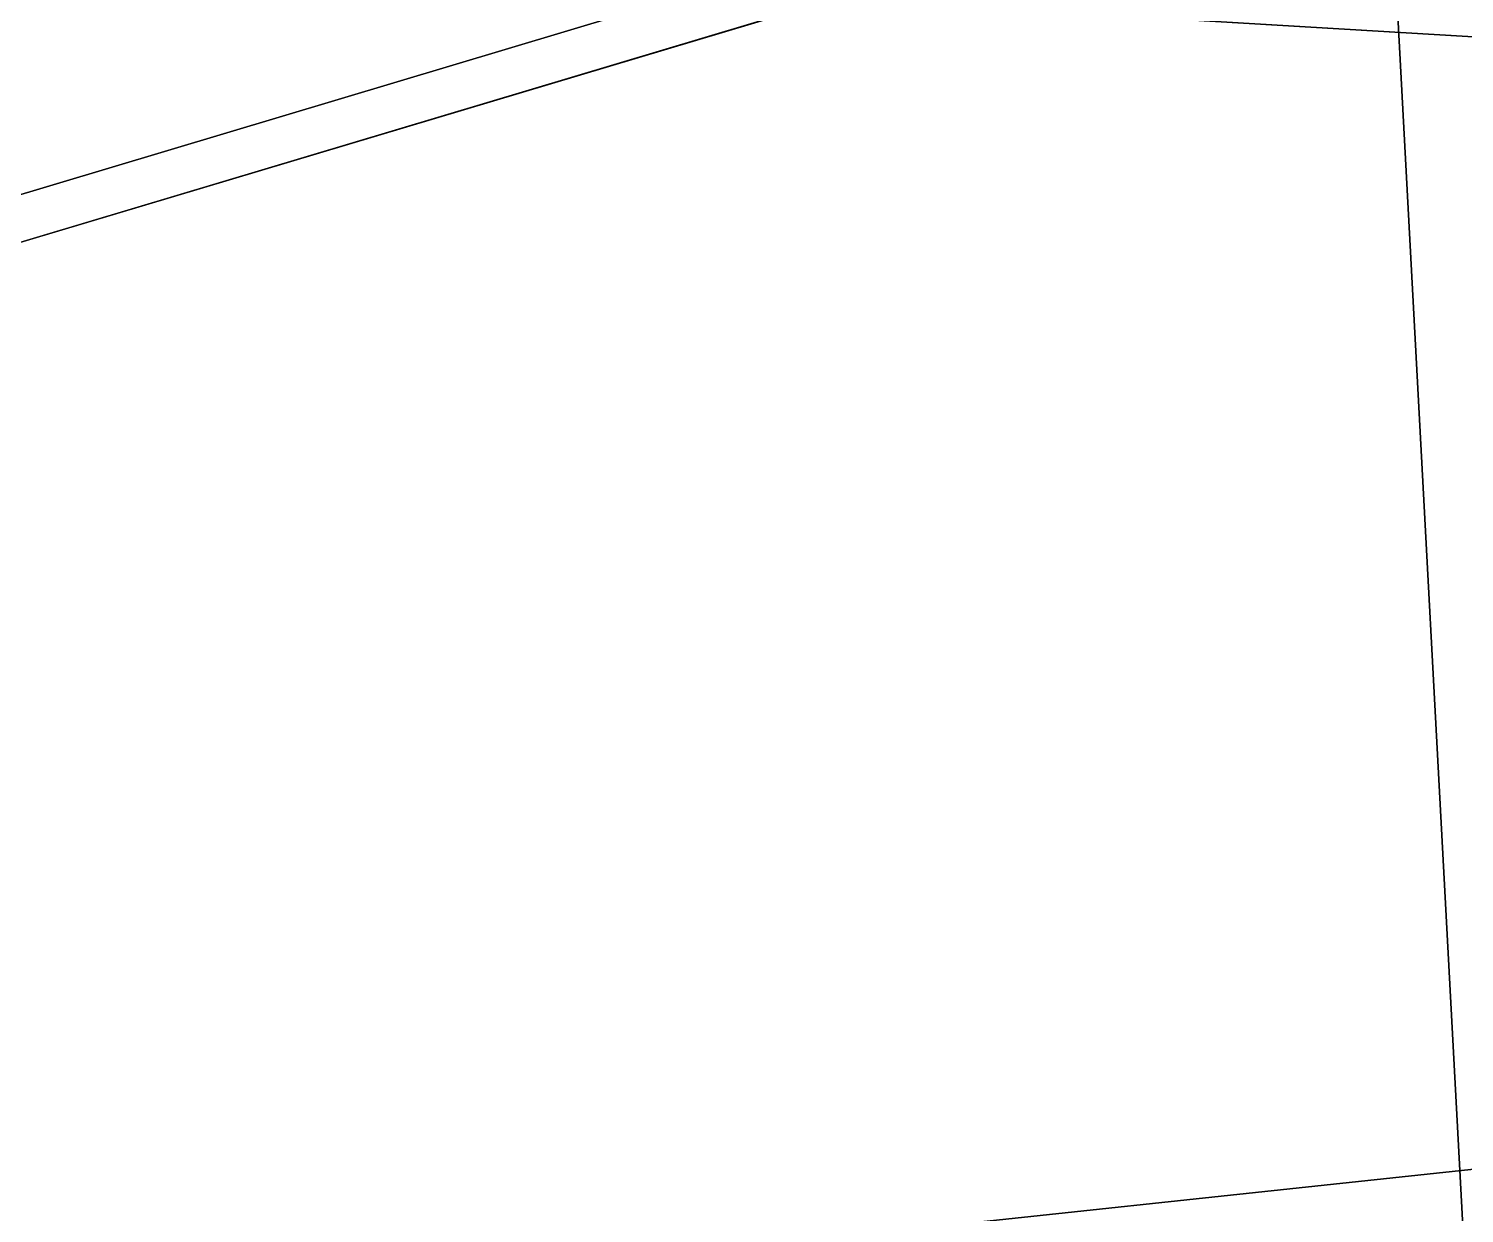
# Model space of a CAD drawing. Header units: metres. Extents: x 503497 to 504361, y 6966567 to 6966857.
# Drawn here: x 504150.6949 to 504150.9965, y 6966711.6033 to 6966711.8522 of the extents above; entities that cross this region are included whole.
import ezdxf

# ---------------------------------------------------------------- set-up
doc = ezdxf.new("R2010")
doc.units = ezdxf.units.M

msp = doc.modelspace()

# ---------------------------------------------------------------- linework, layer by layer
at = {"layer": 'SHADOW_APPROVED_20260621T120000'}
for points in [[(504149.9912, 6966730.2649), (504146.9294, 6966730.7425), (504149.7954, 6966677.5197), (504152.8572, 6966677.0421), (504149.9912, 6966730.2649)], [(504149.5371, 6966727.3537), (504149.9912, 6966730.2649), (504152.8572, 6966677.0421), (504152.4031, 6966674.1309), (504149.5371, 6966727.3537)]]:
    msp.add_lwpolyline(points, close=True, dxfattribs=at)
at = {"layer": 'SHADOW_APPROVED_20261221T090000'}
for points in [[(504144.5661, 6966713.0647), (504153.1826, 6966711.7206), (504122.9279, 6966713.52), (504114.3114, 6966714.8641), (504144.5661, 6966713.0647)], [(504153.1826, 6966711.7206), (504152.9477, 6966710.2148), (504122.693, 6966712.0142), (504122.9279, 6966713.52), (504153.1826, 6966711.7206)]]:
    msp.add_lwpolyline(points, close=True, dxfattribs=at)
at = {"layer": 'SHADOW_APPROVED_20261221T150000'}
for points in [[(504137.1539, 6966693.1239), (504139.8525, 6966710.4238), (504180.8796, 6966714.7996), (504178.181, 6966697.4997), (504137.1539, 6966693.1239)], [(504139.8525, 6966710.4238), (504143.9181, 6966709.7896), (504184.9452, 6966714.1654), (504180.8796, 6966714.7996), (504139.8525, 6966710.4238)], [(504139.8525, 6966710.4238), (504139.8525, 6966710.4238), (504180.8796, 6966714.7996), (504180.8796, 6966714.7996), (504139.8525, 6966710.4238)]]:
    msp.add_lwpolyline(points, close=True, dxfattribs=at)
at = {"layer": 'SHADOW_APPROVED_20261221T170000'}
for points in [[(504139.8525, 6966710.4238), (504143.9181, 6966709.7896), (504256.2438, 6966743.4085), (504252.1782, 6966744.0427), (504139.8525, 6966710.4238)], [(504143.9181, 6966709.7896), (504143.738, 6966708.6351), (504256.0637, 6966742.254), (504256.2438, 6966743.4085), (504143.9181, 6966709.7896)], [(504124.9683, 6966704.1079), (504125.9354, 6966710.4181), (504229.1353, 6966741.3057), (504228.1682, 6966734.9955), (504124.9683, 6966704.1079)], [(504125.0625, 6966703.6133), (504124.9683, 6966704.1079), (504228.1682, 6966734.9955), (504228.2624, 6966734.5009), (504125.0625, 6966703.6133)]]:
    msp.add_lwpolyline(points, close=True, dxfattribs=at)
at = {"layer": 'SHADOW_COMPARATOR_RL48_20260621T120000'}
for points in [[(504149.9912, 6966730.2649), (504146.9294, 6966730.7425), (504148.5637, 6966700.3927), (504151.6255, 6966699.9151), (504149.9912, 6966730.2649)], [(504149.5371, 6966727.3537), (504149.9912, 6966730.2649), (504151.6255, 6966699.9151), (504151.1714, 6966697.0039), (504149.5371, 6966727.3537)]]:
    msp.add_lwpolyline(points, close=True, dxfattribs=at)
at = {"layer": 'SHADOW_COMPARATOR_RL48_20261221T090000'}
for points in [[(504144.5661, 6966713.0647), (504153.1826, 6966711.7206), (504134.3174, 6966712.8426), (504125.7009, 6966714.1867), (504144.5661, 6966713.0647)], [(504153.1826, 6966711.7206), (504152.9477, 6966710.2148), (504134.0825, 6966711.3368), (504134.3174, 6966712.8426), (504153.1826, 6966711.7206)]]:
    msp.add_lwpolyline(points, close=True, dxfattribs=at)
at = {"layer": 'SHADOW_COMPARATOR_RL48_20261221T170000'}
for points in [[(504124.9683, 6966704.1079), (504125.9354, 6966710.4181), (504190.2854, 6966729.678), (504189.3183, 6966723.3678), (504124.9683, 6966704.1079)], [(504125.0625, 6966703.6133), (504124.9683, 6966704.1079), (504189.3183, 6966723.3678), (504189.4125, 6966722.8732), (504125.0625, 6966703.6133)]]:
    msp.add_lwpolyline(points, close=True, dxfattribs=at)

doc.saveas('drawing.dxf')
